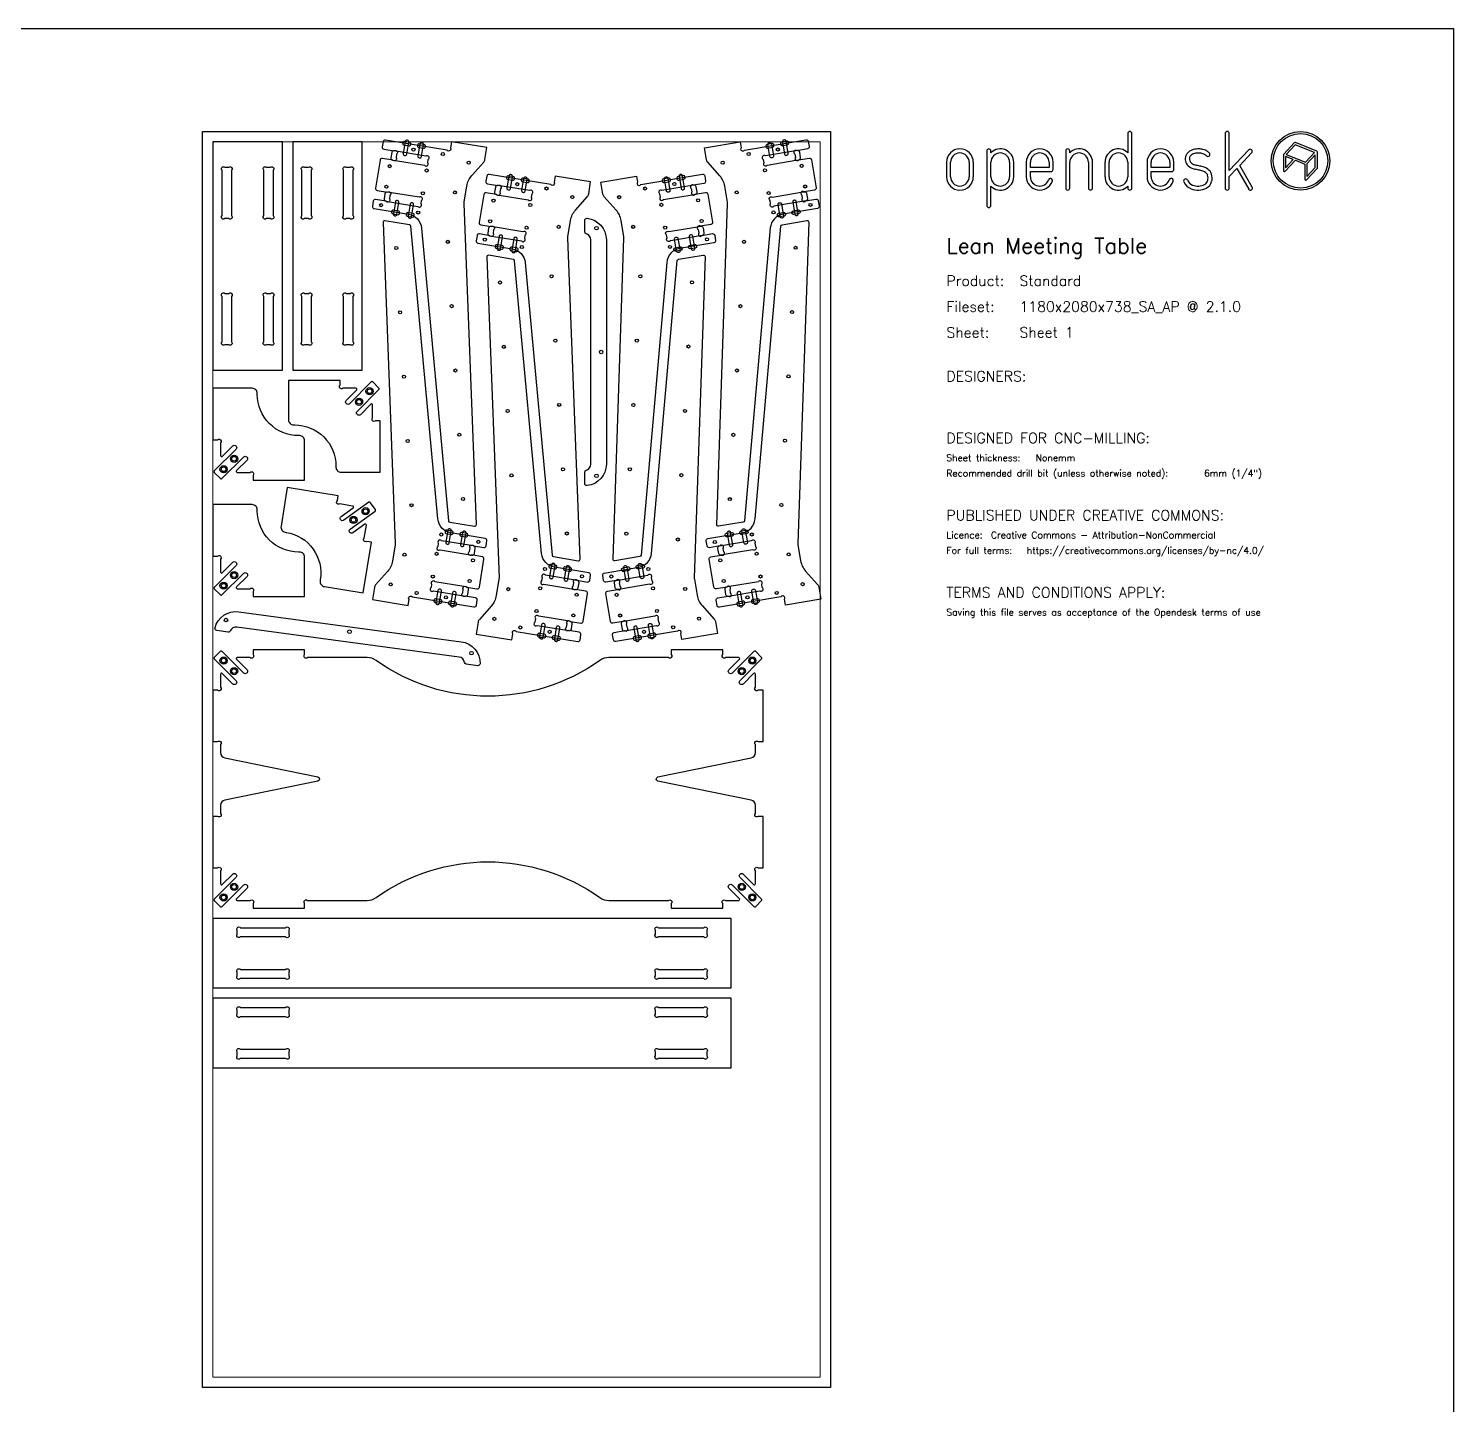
# Model space of a CAD drawing. Header units: millimetres. Extents: x -300 to 5880, y -300 to 4158.
# Drawn here: x 3112 to 5880, y 1485 to 4158 of the extents above; entities that cross this region are included whole.
import ezdxf

# ---------------------------------------------------------------- set-up
doc = ezdxf.new("R2010")
doc.units = ezdxf.units.MM
doc.layers.add('00-NOPRINT_TEXT', color=7, linetype='Continuous', lineweight=25)
doc.layers.add('00_NOPRINT_TOLERANCE', color=7, linetype='Continuous', lineweight=5)
for name, color, linetype, lineweight, true_color in [('BOARD_$TH-NOMINAL', 3, 'Continuous', 30, 0x00ff00), ('TOP-CUT-OUTSIDE_18.000MM', 220, 'Continuous', 25, 0xff00d1), ('TOP-HOLE-6.000MM-DIAM_15.000MM', 20, 'Continuous', 25, 0xff2400), ('TOP-HOLE-7.000MM-DIAM_18.000MM', 3, 'Continuous', 25, 0x00ff0c), ('TOP-HOLE-9.000MM-DIAM_15.000MM', 20, 'Continuous', 25, 0xff2400), ('TOP-POCKET-INSIDE_1.000MM', 3, 'Continuous', 25, 0x0eff00), ('TOP-POCKET-INSIDE_10.500MM', 3, 'Continuous', 25, 0x00ff09), ('TOP-POCKET-INSIDE_15.000MM', 220, 'Continuous', 25, 0xff00c9), ('TOP-POCKET-INSIDE_4.000MM', 160, 'Continuous', 25, 0x0026ff), ('TOP-POCKET-INSIDE_9.000MM', 60, 'Continuous', 25, 0xb0ff00)]:
    doc.layers.add(name, color=color, linetype=linetype, lineweight=lineweight, true_color=true_color)
doc.layers.add('TOP-CHAMFER-ONLINE_14MM', color=70, linetype='Continuous', true_color=0x8fff00)
doc.styles.add('OD-SIMPLEX-13_86', font='simplex.shx')
doc.styles.add('OD-SIMPLEX-20_82', font='simplex.shx')
doc.styles.add('OD-SIMPLEX-30_83', font='simplex.shx')

# ---------------------------------------------------------------- blocks, each defined once
blk = doc.blocks.new('Borders Opendesk_7')
at = {"layer": '00-NOPRINT_TEXT'}
for p, q in [((0, 4158), (5880, 4158)), ((5880, 4158), (5880, 0)), ((5247.4, 3954), (5247.4, 3916.7)), ((5255.3, 3848), (5255.3, 3954)), ((5436.4, 3954), (5436.4, 3848)), ((5444.4, 3881.9), (5444.4, 3954)), ((5570.5, 3935.8), (5550.1, 3914)), ((5572.6, 3931.9), (5555.2, 3913.4)), ((5610, 3916.9), (5572.6, 3931.9)), ((5614.4, 3919.6), (5572.8, 3936.3)), ((4973.4, 3920.1), (4973.4, 3814.1)), ((4981.3, 3916.7), (4981.3, 3920.1)), ((5126.6, 3920.1), (5126.6, 3848)), ((5134.5, 3916.7), (5134.5, 3920.1)), ((5482.1, 3922), (5444.4, 3881.9)), ((5464.8, 3892.1), (5487.9, 3916.6)), ((5549.5, 3912.6), (5549.5, 3882.2)), ((5553.7, 3909.6), (5553.7, 3887.4)), ((5568.8, 3903.5), (5553.7, 3909.6)), ((5553.7, 3887.4), (5568.8, 3903.5)), ((5555.2, 3913.4), (5592.6, 3898.3)), ((5592.6, 3898.3), (5610, 3916.9)), ((5611.5, 3912.4), (5595.2, 3895.1)), ((5611.5, 3888.1), (5611.5, 3912.4)), ((5615.7, 3887.3), (5615.7, 3917.6)), ((4895, 3898), (4895, 3870.1)), ((4902.9, 3870.1), (4902.9, 3898)), ((4939.3, 3898), (4939.3, 3870.1)), ((4947.3, 3870.1), (4947.3, 3898)), ((4981.3, 3870.1), (4981.3, 3898)), ((5017.7, 3898), (5017.7, 3870.1)), ((5025.6, 3870.1), (5025.6, 3898)), ((5050, 3898), (5050, 3870.1)), ((5058, 3888.1), (5058, 3898)), ((5094.4, 3888.1), (5058, 3888.1)), ((5058, 3870.1), (5058, 3880.1)), ((5058, 3880.1), (5098.3, 3880.1)), ((5094.4, 3898), (5094.4, 3888.1)), ((5102.3, 3884.1), (5102.3, 3898)), ((5134.5, 3848), (5134.5, 3898)), ((5170.9, 3898), (5170.9, 3848)), ((5178.9, 3848), (5178.9, 3898)), ((5203, 3898), (5203, 3870.1)), ((5211, 3870.1), (5211, 3898)), ((5247.4, 3898), (5247.4, 3870.1)), ((5284.6, 3898), (5284.6, 3870.1)), ((5292.6, 3888.1), (5292.6, 3898)), ((5329, 3888.1), (5292.6, 3888.1)), ((5292.6, 3870.1), (5292.6, 3880.1)), ((5292.6, 3880.1), (5332.9, 3880.1)), ((5329, 3898), (5329, 3888.1)), ((5336.9, 3884.1), (5336.9, 3898)), ((5444.4, 3870.4), (5459.1, 3886)), ((5459.1, 3886), (5482.1, 3846)), ((5489, 3850), (5464.8, 3892.1)), ((5553.1, 3880.8), (5572.9, 3901.9)), ((5572.9, 3901.9), (5591.1, 3894.5)), ((5591.1, 3894.5), (5591.1, 3865.5)), ((5594.7, 3864.1), (5615.1, 3885.8)), ((5595.2, 3895.1), (5595.2, 3870.7)), ((5595.2, 3870.7), (5611.5, 3888.1)), ((4981.3, 3814.1), (4981.3, 3851.4)), ((5247.4, 3851.4), (5247.4, 3848)), ((5444.4, 3848), (5444.4, 3870.4))]:
    blk.add_line(p, q, dxfattribs=at)
for radius in [57, 52.9]:
    blk.add_circle((5582.9, 3901), radius, dxfattribs=at)
for centre, radius, start, end in [((5251.3, 3954), 3.97, 0, 180), ((5440.4, 3954), 3.97, 0, 180), ((5572, 3934.4), 2.06, 68.0714, 136.7696), ((4921.1, 3898), 26.1, 0, 180), ((4921.1, 3898), 18.2, 0, 180), ((4977.3, 3920.1), 3.97, 0, 180), ((4999.5, 3898), 26.1, 0, 134.1316), ((4999.5, 3898), 18.2, 0, 180), ((5076.2, 3898), 26.1, 0, 180), ((5076.2, 3898), 18.2, 0, 180), ((5130.6, 3920.1), 3.97, 0, 180), ((5152.7, 3898), 26.1, 0, 134.1316), ((5152.7, 3898), 18.2, 0, 180), ((5229.2, 3898), 26.1, 45.8684, 180), ((5229.2, 3898), 18.2, 0, 180), ((5310.8, 3898), 26.1, 0, 180), ((5310.8, 3898), 18.2, 0, 180), ((5377.2, 3904.5), 18.3, 167.0964, 235.8453), ((5375.9, 3904.8), 16.9, 150.5139, 167.0489), ((5377.5, 3903.4), 19, 138.9882, 149.267), ((5377.5, 3903.4), 19, 127.9168, 138.9882), ((5380.5, 3899.5), 24, 111.7012, 127.9168), ((5377.2, 3904.5), 10.3, 167.9603, 235.8613), ((5375.9, 3904.8), 8.99, 151.0519, 168.0238), ((5377.5, 3903.4), 11.1, 138.9882, 148.8091), ((5377.5, 3903.4), 11.1, 127.9168, 138.9882), ((5380.5, 3899.5), 16, 111.7012, 127.9168), ((5383.5, 3891.9), 32.1, 90, 111.7012), ((5383.5, 3891.9), 24.2, 90, 111.7012), ((5383.5, 3878.8), 45.3, 80.7104, 90), ((5383.5, 3878.8), 37.3, 80.7104, 90), ((5385.9, 3893.2), 22.7, 71.5035, 80.7104), ((5385.9, 3893.2), 30.7, 71.5035, 80.7104), ((5387.1, 3896.7), 19, 61.0356, 71.5035), ((5387.1, 3896.7), 26.9, 61.0356, 71.5035), ((5387.1, 3896.7), 19, 46.7983, 61.0356), ((5387.1, 3896.7), 26.9, 46.7983, 61.0356), ((5402.8, 3913.5), 3.97, 226.7983, 46.7983), ((5485, 3919.3), 3.97, 316.7135, 136.7135), ((5551.6, 3912.6), 2.06, 136.7696, 180), ((5613.6, 3917.6), 2.06, 0, 68.0714), ((5098.3, 3884.1), 3.97, 270, 0), ((5332.9, 3884.1), 3.97, 270, 0), ((5382, 3911.6), 26.9, 235.8511, 248.0912), ((5382, 3911.6), 18.9, 235.8511, 248.0912), ((5388.7, 3928.4), 44.9, 248.0912, 257.5385), ((5388.7, 3928.4), 37, 248.0912, 257.5385), ((5300, 3526.6), 366.5, 76.1947, 77.5385), ((5300, 3526.6), 374.5, 76.1947, 77.5385), ((5372.7, 3822.5), 61.9, 69.1442, 76.1947), ((5372.7, 3822.5), 69.8, 69.1442, 76.1947), ((5389.5, 3866.6), 14.6, 38.9291, 69.1442), ((5389.5, 3866.6), 22.5, 38.9291, 69.1442), ((5393.9, 3870.2), 8.99, 17.5834, 38.9291), ((5393.9, 3870.2), 16.9, 17.5834, 38.9291), ((5551.6, 3882.2), 2.06, 180, 316.7696), ((5613.6, 3887.3), 2.06, 316.7696, 0), ((4921.1, 3870.1), 26.1, 180, 0), ((4921.1, 3870.1), 18.2, 180, 0), ((4999.5, 3870.1), 18.2, 180, 0), ((4999.5, 3870.1), 26.1, 225.8684, 0), ((5076.2, 3870.1), 26.1, 180, 340.0258), ((5076.2, 3870.1), 18.2, 180, 340.0258), ((5097, 3862.6), 3.97, 340.0258, 160.0258), ((5130.6, 3848), 3.97, 180, 0), ((5174.9, 3848), 3.97, 180, 0), ((5229.2, 3870.1), 26.1, 180, 314.1316), ((5229.2, 3870.1), 18.2, 180, 0), ((5251.3, 3848), 3.97, 180, 0), ((5310.8, 3870.1), 26.1, 180, 340.0258), ((5310.8, 3870.1), 18.2, 180, 340.0258), ((5331.6, 3862.6), 3.97, 340.0258, 160.0258), ((5359.7, 3861.7), 3.97, 24.786, 204.786), ((5380.2, 3871.2), 26.6, 204.786, 247.9544), ((5380.2, 3871.2), 18.7, 204.786, 247.9544), ((5383.5, 3879.3), 35.4, 247.9544, 298.2026), ((5383.5, 3879.3), 27.4, 247.9544, 298.2026), ((5390.6, 3866.1), 12.5, 298.2026, 343.8033), ((5390.6, 3866.1), 20.4, 298.2026, 343.8033), ((5385.6, 3867.6), 17.6, 343.8033, 17.5834), ((5385.6, 3867.6), 25.5, 343.8033, 17.5834), ((5440.4, 3848), 3.97, 180, 0), ((5485.5, 3848), 3.97, 209.8417, 29.8417), ((5593.2, 3865.5), 2.06, 180, 316.7696), ((4977.3, 3814.1), 3.97, 180, 0)]:
    blk.add_arc(centre, radius, start, end, dxfattribs=at)
at = {"layer": '00_NOPRINT_TOLERANCE', "ltscale": 0.379202}
for p, q in [((3450, 3958), (4670, 3958)), ((3450, 1518), (3450, 3958)), ((4670, 3958), (4670, 1518)), ((4670, 1518), (3450, 1518))]:
    blk.add_line(p, q, dxfattribs=at)
at = {"layer": '00_NOPRINT_TOLERANCE', "ltscale": 0.380876}
for p, q in [((3470, 3938), (4650, 3938)), ((4650, 1538), (3470, 1538))]:
    blk.add_line(p, q, dxfattribs=at)
at = {"layer": '00_NOPRINT_TOLERANCE', "ltscale": 0.380023}
for p, q in [((3470, 1538), (3470, 3938)), ((4650, 3938), (4650, 1538))]:
    blk.add_line(p, q, dxfattribs=at)
at = {"layer": 'BOARD_$TH-NOMINAL'}
for p, q in [((3450, 3958), (4670, 3958)), ((3450, 1518), (3450, 3958)), ((4670, 3958), (4670, 1518)), ((4670, 1518), (3450, 1518))]:
    blk.add_line(p, q, dxfattribs=at)
at = {"layer": '00-NOPRINT_TEXT'}
for s, height, style, p in [('Lean Meeting Table', 30, 'OD-SIMPLEX-30_83', (4895, 3720.9)), ('Product:', 20, 'OD-SIMPLEX-20_82', (4895, 3657.9)), ('Standard', 20, 'OD-SIMPLEX-20_82', (5036.9, 3657.9)), ('Fileset:', 20, 'OD-SIMPLEX-20_82', (4895, 3607.7)), ('1180x2080x738_SA_AP @ 2.1.0', 20, 'OD-SIMPLEX-20_82', (5036.9, 3607.6)), ('Sheet:', 20, 'OD-SIMPLEX-20_82', (4895, 3557.4)), ('Sheet 1', 20, 'OD-SIMPLEX-20_82', (5036.9, 3557.5)), ('DESIGNERS:', 20, 'OD-SIMPLEX-20_82', (4895, 3472.4)), ('DESIGNED FOR CNC-MILLING:', 20, 'OD-SIMPLEX-20_82', (4895, 3352.4)), ('Sheet thickness:', 13, 'OD-SIMPLEX-13_86', (4895, 3317.4)), ('Nonemm', 13, 'OD-SIMPLEX-13_86', (5068.3, 3317.4)), ('Recommended drill bit (unless otherwise noted):', 13, 'OD-SIMPLEX-13_86', (4895, 3287.4)), ('6mm (1/4")', 13, 'OD-SIMPLEX-13_86', (5395.5, 3287.4)), ('PUBLISHED UNDER CREATIVE COMMONS:', 20, 'OD-SIMPLEX-20_82', (4895, 3202.4)), ('Licence:', 13, 'OD-SIMPLEX-13_86', (4895, 3167.4)), ('Creative Commons - Attribution-NonCommercial', 13, 'OD-SIMPLEX-13_86', (4981.5, 3167.4)), ('For full terms:', 13, 'OD-SIMPLEX-13_86', (4895, 3137.4)), ('https://creativecommons.org/licenses/by-nc/4.0/', 13, 'OD-SIMPLEX-13_86', (5051.1, 3137.4)), ('TERMS AND CONDITIONS APPLY:', 20, 'OD-SIMPLEX-20_82', (4895, 3052.3)), ('Saving this file serves as acceptance of the Opendesk terms of use ', 13, 'OD-SIMPLEX-13_86', (4895, 3017.3))]:
    blk.add_text(s, height=height, dxfattribs=dict(at, style=style)).set_placement(p)

msp = doc.modelspace()

# ---------------------------------------------------------------- linework, layer by layer
at = {"layer": 'TOP-CHAMFER-ONLINE_14MM'}
for p, q in [((3605, 3938), (3470, 3938)), ((3760, 3938), (3625, 3938)), ((3470, 3494), (3605, 3494)), ((3625, 3494), (3760, 3494)), ((3470, 2429), (3470, 2294)), ((4477, 2294), (4477, 2429)), ((3470, 2274), (3470, 2139)), ((4477, 2139), (4477, 2274))]:
    msp.add_line(p, q, dxfattribs=at)
at = {"layer": 'TOP-CUT-OUTSIDE_18.000MM'}
for points in [[(3470, 3938), (3470, 3494), (3605, 3494), (3605, 3938)], [(3625, 3938), (3625, 3494), (3760, 3494), (3760, 3938)], [(3470, 2294), (4477, 2294), (4477, 2429), (3470, 2429)], [(3470, 2139), (4477, 2139), (4477, 2274), (3470, 2274)]]:
    msp.add_lwpolyline(points, close=True, dxfattribs=at)
for points in [[(3809.2, 3840.2, -1), (3813.9, 3833.7), (3812.8, 3827.1, -1), (3806.3, 3822.4), (3786.2, 3825.7, 0.414214), (3781.6, 3822.4), (3780, 3812.5, 0.414214), (3783.3, 3808), (3850.1, 3797, -0.341709), (3875.2, 3770.2), (3927.6, 3201.5, 0.341709), (3930.1, 3198.9), (3978.3, 3191, 0.474038), (3981.8, 3194.1), (3958, 3818.1, -0.050005), (3958.2, 3820.5), (3963.3, 3852.1, -0.141548), (3972.9, 3872.1), (3996.1, 3898.4, 0.141548), (3998.5, 3903.4), (4002.3, 3926.7), (3933.2, 3938), (3931.3, 3926.3, -1), (3924.8, 3921.6), (3805.1, 3941.2, 0.414214), (3800.5, 3937.9), (3798.9, 3928, 0.414214), (3802.2, 3923.4), (3822.2, 3920.1, -1), (3826.9, 3913.7), (3825.8, 3907.1, -1), (3819.3, 3902.4), (3799.3, 3905.7, 0.414214), (3794.7, 3902.4), (3785.8, 3848.1, 0.414214), (3789.1, 3843.5)], [(4600.4, 3914.1), (4601.5, 3907.5, 1), (4608, 3902.9), (4628.1, 3906.3, -0.414214), (4632.7, 3903), (4641.8, 3848.7, -0.414214), (4638.5, 3844.1), (4618.4, 3840.8, 1), (4613.8, 3834.2), (4614.9, 3827.6, 1), (4621.4, 3823), (4641.5, 3826.4, -0.414214), (4646.1, 3823.1), (4647.8, 3813.2, -0.414214), (4644.5, 3808.6), (4577.7, 3797.4, 0.341709), (4552.8, 3770.5), (4502.9, 3201.6, -0.341709), (4500.4, 3198.9), (4452.2, 3190.8, -0.474038), (4448.7, 3193.8), (4469.7, 3818, 0.050005), (4469.5, 3820.4), (4464.2, 3851.9, 0.141548), (4454.6, 3871.9), (4431.3, 3898.1, -0.141548), (4428.9, 3903.1), (4425, 3926.4), (4494, 3938), (4495.9, 3926.3, 1), (4502.5, 3921.7), (4622.1, 3941.8, -0.414214), (4626.7, 3938.5), (4628.4, 3928.6, -0.414214), (4625.1, 3924), (4605, 3920.6, 1)], [(4020.8, 3835.4), (4000.7, 3838.7, 0.414214), (3996.2, 3835.4), (3987.3, 3781.1, 0.414214), (3990.6, 3776.5), (4010.7, 3773.2, -1), (4015.3, 3766.7), (4014.3, 3760.1, -1), (4007.8, 3755.5), (3987.7, 3758.8, 0.414214), (3983.1, 3755.5), (3981.5, 3745.6, 0.414214), (3984.8, 3741), (4051.6, 3730.1, -0.341709), (4076.6, 3703.2), (4129, 3134.6, 0.341709), (4131.6, 3131.9), (4179.8, 3124, 0.474038), (4183.3, 3127.1), (4159.5, 3751.1, -0.050005), (4159.7, 3753.5), (4164.8, 3785.1, -0.141548), (4174.3, 3805.1), (4197.6, 3831.4, 0.141548), (4200, 3836.5), (4203.8, 3859.8), (4134.7, 3871), (4132.8, 3859.3, -1), (4126.3, 3854.7), (4006.5, 3874.2, 0.414214), (4002, 3870.9), (4000.3, 3861.1, 0.414214), (4003.6, 3856.5), (4023.7, 3853.2, -1), (4028.4, 3846.7), (4027.3, 3840.1, -1)], [(4268.4, 3753.4), (4263.1, 3785, 0.141548), (4253.5, 3805), (4230.1, 3831.2, -0.141548), (4227.7, 3836.2), (4223.8, 3859.5), (4292.8, 3871), (4294.8, 3859.4, 1), (4301.3, 3854.7), (4421, 3874.8, -0.414214), (4425.6, 3871.5), (4427.2, 3861.6, -0.414214), (4423.9, 3857), (4403.9, 3853.7, 1), (4399.2, 3847.2), (4400.3, 3840.6, 1), (4406.9, 3835.9), (4426.9, 3839.3, -0.414214), (4431.5, 3836), (4440.6, 3781.8, -0.414214), (4437.3, 3777.2), (4417.3, 3773.8, 1), (4412.6, 3767.3), (4413.8, 3760.7, 1), (4420.3, 3756), (4440.3, 3759.4, -0.414214), (4444.9, 3756.1), (4446.6, 3746.3, -0.414214), (4443.3, 3741.7), (4376.5, 3730.5, 0.341709), (4351.6, 3703.5), (4301.7, 3134.6, -0.341709), (4299.2, 3131.9), (4251, 3123.8, -0.474038), (4247.5, 3126.9), (4268.5, 3751, 0.050005)], [(3983, 3069.6, 0.414214), (3987.6, 3072.9), (3996.5, 3127.2, 0.414214), (3993.2, 3131.8), (3973.1, 3135.1, -1), (3968.4, 3141.6), (3969.5, 3148.2, -1), (3976, 3152.8), (3996.1, 3149.6, 0.414214), (4000.7, 3152.9), (4002.3, 3162.7, 0.414214), (3999, 3167.3), (3932.2, 3178.2, -0.341709), (3907.1, 3205.1), (3854.7, 3773.8, 0.341709), (3852.2, 3776.4), (3804, 3784.3, 0.474038), (3800.5, 3781.2), (3824.3, 3157.2, -0.050005), (3824.1, 3154.8), (3819, 3123.2, -0.141548), (3809.4, 3103.2), (3786.2, 3076.9, 0.141548), (3783.8, 3071.9), (3780, 3048.6), (3849.1, 3037.3), (3851, 3049, -1), (3857.5, 3053.6), (3977.2, 3034.1, 0.414214), (3981.8, 3037.4), (3983.4, 3047.3, 0.414214), (3980.1, 3051.9), (3960.1, 3055.1, -1), (3955.4, 3061.6), (3956.5, 3068.2, -1), (3963, 3072.9)], [(4451, 3051.7), (4471, 3055, 1), (4475.7, 3061.5), (4474.6, 3068.1, 1), (4468.1, 3072.8), (4448, 3069.4, -0.414214), (4443.4, 3072.7), (4434.3, 3126.9, -0.414214), (4437.6, 3131.5), (4457.6, 3134.9, 1), (4462.3, 3141.4), (4461.2, 3148, 1), (4454.6, 3152.7), (4434.6, 3149.3, -0.414214), (4430, 3152.6), (4428.3, 3162.4, -0.414214), (4431.6, 3167.1), (4498.4, 3178.3, 0.341709), (4523.3, 3205.2), (4573.2, 3774.1, -0.341709), (4575.7, 3776.8), (4623.9, 3784.9, -0.474038), (4627.4, 3781.8), (4606.4, 3157.7, 0.050005), (4606.5, 3155.3), (4611.8, 3123.7, 0.141548), (4621.4, 3103.7), (4644.8, 3077.5, -0.141548), (4647.2, 3072.5), (4651.1, 3049.3), (4582.1, 3037.7), (4580.1, 3049.3, 1), (4573.6, 3054), (4453.9, 3033.9, -0.414214), (4449.3, 3037.2), (4447.7, 3047.1, -0.414214)], [(4198, 3060.2, 0.414214), (4194.7, 3064.8), (4174.6, 3068.1, -1), (4169.9, 3074.6), (4171, 3081.2, -1), (4177.5, 3085.9), (4197.6, 3082.6, 0.414214), (4202.2, 3085.9), (4203.8, 3095.8, 0.414214), (4200.5, 3100.4), (4133.7, 3111.3, -0.341709), (4108.6, 3138.1), (4056.2, 3706.8, 0.341709), (4053.7, 3709.5), (4005.5, 3717.3, 0.474038), (4002, 3714.3), (4025.8, 3090.2, -0.050005), (4025.6, 3087.9), (4020.5, 3056.3, -0.141548), (4010.9, 3036.2), (3987.7, 3009.9, 0.141548), (3985.3, 3004.9), (3981.5, 2981.6), (4050.6, 2970.3), (4052.5, 2982, -1), (4059, 2986.7), (4178.7, 2967.1, 0.414214), (4183.3, 2970.4), (4184.9, 2980.3, 0.414214), (4181.6, 2984.9), (4161.6, 2988.2, -1), (4156.9, 2994.7), (4158, 3001.3, -1), (4164.5, 3005.9), (4184.5, 3002.7, 0.414214), (4189.1, 3006)], [(4248.2, 2970.2), (4246.5, 2980.1, -0.414214), (4249.8, 2984.7), (4269.9, 2988.1, 1), (4274.5, 2994.6), (4273.4, 3001.2, 1), (4266.9, 3005.8), (4246.8, 3002.5, -0.414214), (4242.2, 3005.7), (4233.1, 3060, -0.414214), (4236.4, 3064.6), (4256.5, 3067.9, 1), (4261.1, 3074.5), (4260, 3081.1, 1), (4253.5, 3085.7), (4233.4, 3082.3, -0.414214), (4228.8, 3085.6), (4227.2, 3095.5, -0.414214), (4230.4, 3100.1), (4297.2, 3111.3, 0.341709), (4322.1, 3138.3), (4372, 3707.1, -0.341709), (4374.5, 3709.8), (4422.7, 3717.9, -0.474038), (4426.2, 3714.9), (4405.2, 3090.7, 0.050005), (4405.4, 3088.3), (4410.7, 3056.8, 0.141548), (4420.3, 3036.8), (4443.7, 3010.6, -0.141548), (4446.1, 3005.6), (4450, 2982.3), (4380.9, 2970.7), (4379, 2982.4, 1), (4372.5, 2987), (4252.8, 2966.9, -0.414214)], [(3792.5, 3459.3), (3780.5, 3471.4, 0.414214), (3777.7, 3471.4), (3735.3, 3428.9, -0.414214), (3729.6, 3428.9), (3728.9, 3429.6, -0.414214), (3728.9, 3435.3), (3749.3, 3455.7, 0.668179), (3747.9, 3459.1), (3722.6, 3459.1, -1), (3717, 3464.8), (3717, 3474), (3617, 3474), (3617, 3397.8, 0.414214), (3627, 3387.8), (3629, 3387.8, -0.414214), (3709, 3307.8), (3709, 3305.8, 0.414214), (3719, 3295.8), (3795.2, 3295.8), (3795.2, 3395.8), (3785.9, 3395.8, -1), (3780.3, 3401.4), (3780.3, 3426.7, 0.668179), (3776.9, 3428.1), (3756.5, 3407.7, -0.414214), (3750.8, 3407.7), (3750.1, 3408.4, -0.414214), (3750.1, 3414.1), (3792.5, 3456.5, 0.414214)], [(3488.3, 3326.7), (3508.7, 3347.1, -0.414214), (3514.4, 3347.1), (3515.1, 3346.3, -0.414214), (3515.1, 3340.7), (3472.6, 3298.3, 0.414214), (3472.6, 3295.4), (3484.7, 3283.4, 0.414214), (3487.5, 3283.4), (3529.9, 3325.8, -0.414214), (3535.6, 3325.8), (3536.3, 3325.1, -0.414214), (3536.3, 3319.5), (3515.9, 3299.1, 0.668179), (3517.3, 3295.7), (3542.6, 3295.7, -1), (3548.2, 3290), (3548.2, 3280.8), (3648.2, 3280.8), (3648.2, 3357, 0.414214), (3638.2, 3367), (3636.2, 3367, -0.414214), (3556.2, 3447), (3556.2, 3449, 0.414214), (3546.2, 3459), (3470, 3459), (3470, 3359), (3479.2, 3359, -1), (3484.9, 3353.3), (3484.9, 3328.1, 0.668179)], [(3716.5, 3234.3, -1), (3711.9, 3240.8), (3713.3, 3249.9), (3614.6, 3266), (3602.4, 3190.8, 0.414214), (3610.6, 3179.3), (3612.6, 3179, -0.414214), (3678.7, 3087.1), (3678.3, 3085.1, 0.414214), (3686.6, 3073.7), (3761.8, 3061.4), (3777.9, 3160.1), (3768.8, 3161.6, -1), (3764.1, 3168.1), (3768.2, 3193, 0.668179), (3765.1, 3194.9), (3741.7, 3178.1, -0.414214), (3736.1, 3179), (3735.5, 3179.8, -0.414214), (3736.4, 3185.4), (3785.1, 3220.4, 0.414214), (3785.6, 3223.2), (3775.6, 3237, 0.414214), (3772.9, 3237.5), (3724.2, 3202.5, -0.414214), (3718.6, 3203.4), (3718, 3204.2, -0.414214), (3718.9, 3209.8), (3742.3, 3226.6, 0.668179), (3741.5, 3230.2)], [(3515.9, 3073, 0.668179), (3517.3, 3069.6), (3542.6, 3069.6, -1), (3548.2, 3064), (3548.2, 3054.7), (3648.2, 3054.7), (3648.2, 3130.9, 0.414214), (3638.2, 3140.9), (3636.2, 3140.9, -0.414214), (3556.2, 3220.9), (3556.2, 3222.9, 0.414214), (3546.2, 3232.9), (3470, 3232.9), (3470, 3132.9), (3479.2, 3132.9, -1), (3484.9, 3127.3), (3484.9, 3102, 0.668179), (3488.3, 3100.6), (3508.7, 3121, -0.414214), (3514.4, 3121), (3515.1, 3120.3, -0.414214), (3515.1, 3114.6), (3472.6, 3072.2, 0.414214), (3472.6, 3069.4), (3484.7, 3057.4, 0.414214), (3487.5, 3057.4), (3529.9, 3099.8, -0.414214), (3535.6, 3099.8), (3536.3, 3099.1, -0.414214), (3536.3, 3093.4)], [(3962.3, 2923, -0.341999), (3958.9, 2926.5, 0.341999), (3948.6, 2936.9), (3516.5, 2995.2, 0.341999), (3503.8, 2987.9, -0.341999), (3499.5, 2985.4), (3477.4, 2988.4, -0.44545), (3474.1, 2993.3, -0.383652), (3520.5, 3025), (3952.6, 2966.7, -0.383652), (3988.9, 2923.8, -0.44545), (3984.4, 2920)], [(4221.7, 2930.2, -0.319438), (3786.9, 2930.2, 0.15584), (3769.5, 2935.8), (3653.9, 2935.8, -1), (3648.2, 2941.5), (3648.2, 2950.7), (3548.2, 2950.7), (3548.2, 2941.5, -1), (3542.6, 2935.8), (3517.3, 2935.8, 0.668179), (3515.9, 2932.4), (3536.3, 2912, -0.414214), (3536.3, 2906.3), (3535.6, 2905.6, -0.414214), (3529.9, 2905.6), (3487.5, 2948.1, 0.414214), (3484.7, 2948.1), (3472.6, 2936, 0.414214), (3472.6, 2933.2), (3515.1, 2890.8, -0.414214), (3515.1, 2885.1), (3514.4, 2884.4, -0.414214), (3508.7, 2884.4), (3488.3, 2904.8, 0.668179), (3484.9, 2903.4), (3484.9, 2878.1, -1), (3479.2, 2872.5), (3470, 2872.5), (3470, 2772.5), (3479.2, 2772.5, -1), (3484.9, 2766.8), (3484.9, 2750.6, 0.356296), (3492.9, 2740.8), (3674.1, 2703.8, -0.816208), (3674.1, 2696), (3492.9, 2658.9, 0.356296), (3484.9, 2649.1), (3484.9, 2632.9, -1), (3479.2, 2627.3), (3470, 2627.3), (3470, 2527.3), (3479.2, 2527.3, -1), (3484.9, 2521.6), (3484.9, 2496.4, 0.668179), (3488.3, 2494.9), (3508.7, 2515.3, -0.414214), (3514.4, 2515.3), (3515.1, 2514.6, -0.414214), (3515.1, 2509), (3472.6, 2466.5, 0.414214), (3472.6, 2463.7), (3484.7, 2451.7, 0.414214), (3487.5, 2451.7), (3529.9, 2494.1, -0.414214), (3535.6, 2494.1), (3536.3, 2493.4, -0.414214), (3536.3, 2487.7), (3515.9, 2467.4, 0.668179), (3517.3, 2463.9), (3542.6, 2463.9, -1), (3548.2, 2458.3), (3548.2, 2449), (3648.2, 2449), (3648.2, 2458.3, -1), (3653.9, 2463.9), (3769.5, 2463.9, 0.15584), (3786.9, 2469.5, -0.319438), (4221.7, 2469.5, 0.15584), (4239.1, 2463.9), (4354.8, 2463.9, -1), (4360.4, 2458.3), (4360.4, 2449), (4460.4, 2449), (4460.4, 2458.3, -1), (4466.1, 2463.9), (4491.4, 2463.9, 0.668179), (4492.8, 2467.4), (4472.4, 2487.7, -0.414214), (4472.4, 2493.4), (4473.1, 2494.1, -0.414214), (4478.8, 2494.1), (4521.2, 2451.7, 0.414214), (4524, 2451.7), (4536, 2463.7, 0.414214), (4536, 2466.5), (4493.6, 2509, -0.414214), (4493.6, 2514.6), (4494.3, 2515.3, -0.414214), (4500, 2515.3), (4520.4, 2494.9, 0.668179), (4523.8, 2496.4), (4523.8, 2521.6, -1), (4529.4, 2527.3), (4538.7, 2527.3), (4538.7, 2627.3), (4529.4, 2627.3, -1), (4523.8, 2632.9), (4523.8, 2649.1, 0.356296), (4515.8, 2658.9), (4334.6, 2696, -0.816208), (4334.6, 2703.8), (4515.8, 2740.8, 0.356296), (4523.8, 2750.6), (4523.8, 2766.8, -1), (4529.4, 2772.5), (4538.7, 2772.5), (4538.7, 2872.5), (4529.4, 2872.5, -1), (4523.8, 2878.1), (4523.8, 2903.4, 0.668179), (4520.4, 2904.8), (4500, 2884.4, -0.414214), (4494.3, 2884.4), (4493.6, 2885.1, -0.414214), (4493.6, 2890.8), (4536, 2933.2, 0.414214), (4536, 2936), (4524, 2948.1, 0.414214), (4521.2, 2948.1), (4478.8, 2905.6, -0.414214), (4473.1, 2905.6), (4472.4, 2906.3, -0.414214), (4472.4, 2912), (4492.8, 2932.4, 0.668179), (4491.4, 2935.8), (4466.1, 2935.8, -1), (4460.4, 2941.5), (4460.4, 2950.7), (4360.4, 2950.7), (4360.4, 2941.5, -1), (4354.8, 2935.8), (4239.1, 2935.8, 0.15584)]]:
    msp.add_lwpolyline(points, format="xyb", close=True, dxfattribs=at)
msp.add_lwpolyline([(4234.3, 3311.5, -0.383652), (4196.8, 3269.8, -0.44545), (4192.3, 3273.7), (4192.3, 3296, -0.341999), (4195.3, 3299.9, 0.341999), (4204.3, 3311.5), (4204.3, 3747.5, 0.341999), (4195.3, 3759.1, -0.341999), (4192.3, 3763), (4192.3, 3785.3, -0.44545), (4196.8, 3789.3, -0.383652), (4234.3, 3747.5), (4234.3, 3311.5)], format="xyb", dxfattribs=at)
at = {"layer": 'TOP-HOLE-6.000MM-DIAM_15.000MM'}
for centre in [(3859.7, 3922.6), (3916.6, 3914.1), (4510.8, 3914.2), (4567.5, 3922.9), (3813.6, 3890.6), (3885.1, 3882.1), (3966.9, 3897.4), (4460.4, 3897.2), (4542.4, 3882.3), (4613.8, 3891.1), (3807.1, 3850.5), (4061.2, 3855.6), (4118, 3847.1), (4309.6, 3847.2), (4366.4, 3855.9), (4620.5, 3851), (3877.8, 3837.9), (3940.1, 3839.5), (4015.1, 3823.6), (4168.4, 3830.4), (4259.3, 3830.3), (4412.6, 3824.2), (4487.5, 3839.5), (4549.8, 3838.2), (3796.8, 3814.7), (3868.7, 3800.4), (4086.5, 3815.2), (4341.2, 3815.4), (4559.1, 3800.7), (4630.9, 3815.3), (4008.6, 3783.5), (4079.3, 3771), (4141.6, 3772.6), (4286.4, 3772.6), (4348.6, 3771.2), (4419.4, 3784.1), (3926.4, 3743.5), (3998.3, 3747.8), (4429.8, 3748.4), (4501.7, 3743.5), (3826.3, 3731.5), (4070.2, 3733.4), (4357.9, 3733.7), (4601.9, 3732), (4027.7, 3664.6), (4127.9, 3676.5), (4300.5, 3676.5), (4400.7, 3665), (3833.7, 3606.6), (3933.8, 3618.5), (4494.8, 3618.5), (4595, 3607), (4135.3, 3551.6), (4293.6, 3551.6), (4035.2, 3539.6), (4393.8, 3540.1), (3941.2, 3493.6), (4487.9, 3493.6), (3841.1, 3481.7), (4588.1, 3482.1), (4042.6, 3414.7), (4142.7, 3426.7), (4286.8, 3426.6), (4387, 3415.1), (3848.5, 3356.7), (3948.6, 3368.7), (4481.1, 3368.6), (4581.3, 3357.1), (4150.1, 3301.7), (4279.9, 3301.7), (4050, 3289.8), (4380.1, 3290.2), (3956, 3243.8), (4474.2, 3243.7), (3855.9, 3231.8), (4574.4, 3232.2), (3913.6, 3174.9), (3985.5, 3160.6), (4057.4, 3164.8), (4157.5, 3176.8), (4273.1, 3176.7), (4373.2, 3165.2), (4445.1, 3160.3), (4517, 3175), (3842.2, 3135.7), (3904.5, 3137.4), (4526.3, 3137.5), (4588.6, 3136.2), (3975.2, 3124.8), (4115.1, 3107.9), (4315.8, 3108), (4455.6, 3124.6), (3815.4, 3077.9), (3897.2, 3093.2), (3968.7, 3084.7), (4105.9, 3070.4), (4187, 3093.6), (4244, 3093.4), (4325.1, 3070.5), (4462.3, 3084.5), (4533.7, 3093.3), (4615.6, 3078.4), (3865.7, 3061.2), (3922.6, 3052.7), (4043.7, 3068.8), (4176.7, 3057.8), (4254.4, 3057.7), (4387.4, 3069.2), (4508.5, 3052.8), (4565.3, 3061.5), (4098.7, 3026.2), (4170.2, 3017.7), (4261.1, 3017.6), (4332.5, 3026.4), (4016.8, 3011), (4067.2, 2994.2), (4364.2, 2994.6), (4414.5, 3011.5), (4124.1, 2985.8), (4307.4, 2985.8)]:
    msp.add_circle(centre, 3, dxfattribs=at)
at = {"layer": 'TOP-HOLE-7.000MM-DIAM_18.000MM'}
for centre in [(4215, 3770.1), (4224.3, 3529.5), (4215, 3288.9), (3495.5, 3008.8), (3735.2, 2985.9), (3972.4, 2944.4)]:
    msp.add_circle(centre, 3.5, dxfattribs=at)
at = {"layer": 'TOP-HOLE-9.000MM-DIAM_15.000MM'}
for centre in [(3753.9, 3432.8), (3774.4, 3453.2), (3511.2, 3322), (3490.8, 3301.6), (3766.7, 3220.1), (3743.2, 3203.2), (3511.2, 3096), (3490.8, 3075.5), (3490.8, 2929.9), (4517.9, 2929.9), (3511.2, 2909.5), (4497.4, 2909.5), (3511.2, 2490.3), (4497.4, 2490.3), (3490.8, 2469.9), (4517.9, 2469.9)]:
    msp.add_circle(centre, 4.5, dxfattribs=at)
at = {"layer": 'TOP-POCKET-INSIDE_1.000MM'}
for centre in [(3753.9, 3432.8), (3774.4, 3453.2), (3511.2, 3322), (3490.8, 3301.6), (3766.7, 3220.1), (3743.2, 3203.2), (3511.2, 3096), (3490.8, 3075.5), (3490.8, 2929.9), (4517.9, 2929.9), (3511.2, 2909.5), (4497.4, 2909.5), (3511.2, 2490.3), (4497.4, 2490.3), (3490.8, 2469.9), (4517.9, 2469.9)]:
    msp.add_circle(centre, 7, dxfattribs=at)
at = {"layer": 'TOP-POCKET-INSIDE_10.500MM'}
for points in [[(3883.8, 3910.1), (3821.9, 3920.2, 0.414214), (3817.3, 3916.9), (3815.7, 3907, 0.414214), (3819, 3902.4), (3824.9, 3901.5), (3880.9, 3892.3, 1), (3887.4, 3897), (3888.5, 3903.6, 1)], [(4543.5, 3910.3, 1), (4538.9, 3903.8), (4540, 3897.2, 1), (4546.5, 3892.6), (4602.4, 3902), (4608.4, 3902.9, 0.414214), (4611.6, 3907.5), (4610, 3917.4, 0.414214), (4605.4, 3920.7)], [(4085.3, 3843.1), (4023.4, 3853.2, 0.414214), (4018.8, 3849.9), (4017.2, 3840.1, 0.414214), (4020.5, 3835.5), (4026.4, 3834.5), (4082.4, 3825.4, 1), (4088.9, 3830), (4090, 3836.6, 1)], [(4342.3, 3843.3, 1), (4337.7, 3836.8), (4338.8, 3830.2, 1), (4345.3, 3825.6), (4401.3, 3835), (4407.2, 3836, 0.414214), (4410.5, 3840.6), (4408.8, 3850.4, 0.414214), (4404.2, 3853.7)], [(3874.4, 3817.1), (3875.4, 3823.7, 1), (3870.8, 3830.2), (3808.8, 3840.3, 0.414214), (3804.2, 3837), (3802.6, 3827.1, 0.414214), (3805.9, 3822.5), (3867.9, 3812.4, 1)], [(4553.4, 3817.3), (4552.3, 3823.9, -1), (4556.9, 3830.4), (4612.9, 3839.8), (4618.8, 3840.8, -0.414214), (4623.4, 3837.5), (4625, 3827.7, -0.414214), (4621.8, 3823.1), (4559.9, 3812.7, -1)], [(4075.9, 3750.1), (4076.9, 3756.7, 1), (4072.3, 3763.2), (4010.3, 3773.3, 0.414214), (4005.7, 3770), (4004.1, 3760.1, 0.414214), (4007.4, 3755.5), (4069.4, 3745.4, 1)], [(4352.2, 3750.4), (4351.1, 3757, -1), (4355.7, 3763.5), (4411.7, 3772.9), (4417.6, 3773.8, -0.414214), (4422.2, 3770.6), (4423.9, 3760.7, -0.414214), (4420.6, 3756.1), (4358.7, 3745.7, -1)], [(3907.9, 3158.2), (3906.9, 3151.6, 1), (3911.5, 3145.1), (3973.5, 3135, 0.414214), (3978, 3138.3), (3979.7, 3148.2, 0.414214), (3976.4, 3152.8), (3914.4, 3162.9, 1)], [(4522.7, 3158.3), (4523.8, 3151.8, -1), (4519.2, 3145.2), (4463.2, 3135.8), (4457.3, 3134.9, -0.414214), (4452.7, 3138.1), (4451, 3148, -0.414214), (4454.3, 3152.6), (4516.2, 3163, -1)], [(3898.5, 3065.2), (3960.4, 3055.1, 0.414214), (3965, 3058.4), (3966.6, 3068.3, 0.414214), (3963.3, 3072.8), (3957.4, 3073.8), (3901.4, 3083, 1), (3894.9, 3078.3), (3893.8, 3071.7, 1)], [(4109.4, 3091.3), (4108.4, 3084.7, 1), (4113, 3078.2), (4174.9, 3068.1, 0.414214), (4179.5, 3071.4), (4181.2, 3081.2, 0.414214), (4177.8, 3085.8), (4115.9, 3095.9, 1)], [(4321.5, 3091.4), (4322.6, 3084.8, -1), (4318, 3078.3), (4262, 3068.9), (4256.1, 3067.9, -0.414214), (4251.5, 3071.2), (4249.9, 3081, -0.414214), (4253.1, 3085.6), (4315, 3096, -1)], [(4532.6, 3065.4, 1), (4537.2, 3071.9), (4536.1, 3078.5, 1), (4529.6, 3083.1), (4473.6, 3073.7), (4467.7, 3072.7, 0.414214), (4464.4, 3068.1), (4466.1, 3058.3, 0.414214), (4470.7, 3055)], [(4100, 2998.2), (4161.9, 2988.1, 0.414214), (4166.5, 2991.4), (4168.1, 3001.3, 0.414214), (4164.8, 3005.9), (4158.9, 3006.9), (4102.9, 3016, 1), (4096.4, 3011.3), (4095.3, 3004.7, 1)], [(4331.4, 2998.4, 1), (4336, 3004.9), (4334.9, 3011.5, 1), (4328.4, 3016.1), (4272.5, 3006.8), (4266.6, 3005.8, 0.414214), (4263.3, 3001.2), (4264.9, 2991.3, 0.414214), (4269.5, 2988)]]:
    msp.add_lwpolyline(points, format="xyb", close=True, dxfattribs=at)
at = {"layer": 'TOP-POCKET-INSIDE_15.000MM'}
for points in [[(3506, 3882.5), (3506, 3794.7, -1), (3500.8, 3788.6), (3493.2, 3788.6, -1), (3488, 3794.7), (3488, 3882.5, -1), (3493.2, 3888.6), (3500.8, 3888.6, -1)], [(3574.2, 3888.6), (3581.8, 3888.6, -1), (3587, 3882.5), (3587, 3794.7, -1), (3581.8, 3788.6), (3574.2, 3788.6, -1), (3569, 3794.7), (3569, 3882.5, -1)], [(3661, 3882.5), (3661, 3794.7, -1), (3655.8, 3788.6), (3648.2, 3788.6, -1), (3643, 3794.7), (3643, 3882.5, -1), (3648.2, 3888.6), (3655.8, 3888.6, -1)], [(3729.2, 3888.6), (3736.8, 3888.6, -1), (3742, 3882.5), (3742, 3794.7, -1), (3736.8, 3788.6), (3729.2, 3788.6, -1), (3724, 3794.7), (3724, 3882.5, -1)], [(3506, 3637.3), (3506, 3549.5, -1), (3500.8, 3543.4), (3493.2, 3543.4, -1), (3488, 3549.5), (3488, 3637.3, -1), (3493.2, 3643.4), (3500.8, 3643.4, -1)], [(3655.8, 3643.4, -1), (3661, 3637.3), (3661, 3549.5, -1), (3655.8, 3543.4), (3648.2, 3543.4, -1), (3643, 3549.5), (3643, 3637.3, -1), (3648.2, 3643.4)], [(3523.5, 2411), (3611.3, 2411, -1), (3617.4, 2405.9), (3617.4, 2398.2, -1), (3611.3, 2393), (3523.5, 2393, -1), (3517.4, 2398.2), (3517.4, 2405.9, -1)], [(3517.4, 2317.2), (3517.4, 2324.9, -1), (3523.5, 2330), (3611.3, 2330, -1), (3617.4, 2324.9), (3617.4, 2317.2, -1), (3611.3, 2312), (3523.5, 2312, -1)], [(4423.5, 2312), (4335.7, 2312, -1), (4329.6, 2317.2), (4329.6, 2324.9, -1), (4335.7, 2330), (4423.5, 2330, -1), (4429.6, 2324.9), (4429.6, 2317.2, -1)], [(3523.5, 2256), (3611.3, 2256, -1), (3617.4, 2250.9), (3617.4, 2243.2, -1), (3611.3, 2238), (3523.5, 2238, -1), (3517.4, 2243.2), (3517.4, 2250.9, -1)], [(3517.4, 2162.2), (3517.4, 2169.9, -1), (3523.5, 2175), (3611.3, 2175, -1), (3617.4, 2169.9), (3617.4, 2162.2, -1), (3611.3, 2157), (3523.5, 2157, -1)], [(4423.5, 2157), (4335.7, 2157, -1), (4329.6, 2162.2), (4329.6, 2169.9, -1), (4335.7, 2175), (4423.5, 2175, -1), (4429.6, 2169.9), (4429.6, 2162.2, -1)]]:
    msp.add_lwpolyline(points, format="xyb", close=True, dxfattribs=at)
for points in [[(3581.8, 3543.4), (3574.2, 3543.4, -1), (3569, 3549.5), (3569, 3637.3, -1), (3574.2, 3643.4), (3581.8, 3643.4, -1), (3587, 3637.3), (3587, 3549.5, -1), (3581.8, 3543.4)], [(3736.8, 3543.4), (3729.2, 3543.4, -1), (3724, 3549.5), (3724, 3637.3, -1), (3729.2, 3643.4), (3736.8, 3643.4, -1), (3742, 3637.3), (3742, 3549.5, -1), (3736.8, 3543.4)], [(4329.6, 2398.2), (4329.6, 2405.9, -1), (4335.7, 2411), (4423.5, 2411, -1), (4429.6, 2405.9), (4429.6, 2398.2, -1), (4423.5, 2393), (4335.7, 2393, -1), (4329.6, 2398.2)], [(4329.6, 2243.2), (4329.6, 2250.9, -1), (4335.7, 2256), (4423.5, 2256, -1), (4429.6, 2250.9), (4429.6, 2243.2, -1), (4423.5, 2238), (4335.7, 2238, -1), (4329.6, 2243.2)]]:
    msp.add_lwpolyline(points, format="xyb", dxfattribs=at)
at = {"layer": 'TOP-POCKET-INSIDE_4.000MM'}
for points in [[(3843.6, 3938.6), (3839.8, 3914.9, 0.414214), (3842.2, 3911.4), (3843.2, 3911.3, 0.414214), (3846.7, 3913.7), (3850.5, 3937.4, 0.414214), (3848.1, 3940.9), (3847.1, 3941, 0.414214)], [(3868.3, 3910.1, 0.414214), (3870.8, 3906.7), (3871.7, 3906.5, 0.414214), (3875.2, 3909), (3879.1, 3932.7, 0.414214), (3876.6, 3936.1), (3875.6, 3936.3, 0.414214), (3872.1, 3933.8)], [(4556.6, 3906.9), (4555.6, 3906.8, -0.414214), (4552.1, 3909.2), (4548.2, 3932.9, -0.414214), (4550.6, 3936.4), (4551.6, 3936.5, -0.414214), (4555.1, 3934.1), (4559, 3910.4, -0.414214)], [(4584.1, 3911.7), (4585.1, 3911.8, 0.414214), (4587.5, 3915.3), (4583.6, 3939, 0.414214), (4580.1, 3941.4), (4579.1, 3941.2, 0.414214), (4576.7, 3937.8), (4580.6, 3914.1, 0.414214)], [(4048.2, 3846.8), (4052, 3870.5, 0.414214), (4049.5, 3873.9), (4048.6, 3874.1, 0.414214), (4045.1, 3871.6), (4041.2, 3847.9, 0.414214), (4043.7, 3844.5), (4044.7, 3844.3, 0.414214)], [(4072.3, 3839.7), (4073.2, 3839.5, 0.414214), (4076.7, 3842), (4080.5, 3865.7, 0.414214), (4078.1, 3869.2), (4077.1, 3869.3, 0.414214), (4073.6, 3866.8), (4069.8, 3843.2, 0.414214)], [(4353.9, 3867.1), (4357.9, 3843.4, -0.414214), (4355.4, 3840), (4354.4, 3839.8, -0.414214), (4351, 3842.3), (4347, 3865.9, -0.414214), (4349.5, 3869.4), (4350.5, 3869.6, -0.414214)], [(4383.9, 3844.9, 0.414214), (4386.4, 3848.3), (4382.4, 3872, 0.414214), (4379, 3874.4), (4378, 3874.3, 0.414214), (4375.5, 3870.8), (4379.5, 3847.2, 0.414214), (4382.9, 3844.7)], [(3824.5, 3821.3), (3820.6, 3797.6, 0.414214), (3823.1, 3794.2), (3824.1, 3794, 0.414214), (3827.5, 3796.5), (3831.4, 3820.2, 0.414214), (3828.9, 3823.6), (3827.9, 3823.8, 0.414214)], [(4598.8, 3824.1, 0.414214), (4596.3, 3820.6), (4600.3, 3797, 0.414214), (4603.7, 3794.5), (4604.7, 3794.7, 0.414214), (4607.2, 3798.1), (4603.2, 3821.8, 0.414214), (4599.8, 3824.3)], [(3860, 3815.6, 0.414214), (3857.5, 3819.1), (3856.5, 3819.2, 0.414214), (3853, 3816.8), (3849.2, 3793.1, 0.414214), (3851.7, 3789.6), (3852.6, 3789.5, 0.414214), (3856.1, 3791.9)], [(4574.7, 3817.1), (4578.7, 3793.4, -0.414214), (4576.2, 3790), (4575.2, 3789.8, -0.414214), (4571.8, 3792.3), (4567.8, 3816, -0.414214), (4570.3, 3819.4), (4571.2, 3819.6, -0.414214)], [(4029.4, 3756.8, 0.414214), (4026, 3754.4), (4022.1, 3730.7, 0.414214), (4024.6, 3727.2), (4025.6, 3727.1, 0.414214), (4029, 3729.5), (4032.9, 3753.2, 0.414214), (4030.4, 3756.7)], [(4054.1, 3722.5, 0.414214), (4057.6, 3725), (4061.4, 3748.7, 0.414214), (4059, 3752.1), (4058, 3752.3, 0.414214), (4054.5, 3749.8), (4050.7, 3726.1, 0.414214), (4053.1, 3722.7)], [(4370.6, 3725.3), (4366.6, 3749, -0.414214), (4369.1, 3752.4), (4370.1, 3752.6, -0.414214), (4373.5, 3750.1), (4377.5, 3726.5, -0.414214), (4375, 3723), (4374.1, 3722.9, -0.414214)], [(4399.1, 3730, 0.414214), (4402.6, 3727.5), (4403.6, 3727.7, 0.414214), (4406, 3731.2), (4402.1, 3754.8, 0.414214), (4398.6, 3757.3), (4397.6, 3757.1, 0.414214), (4395.2, 3753.7)], [(3929.7, 3185.8, 0.414214), (3926.2, 3183.3), (3922.3, 3159.7, 0.414214), (3924.8, 3156.2), (3925.8, 3156.1, 0.414214), (3929.3, 3158.5), (3933.1, 3182.2, 0.414214), (3930.6, 3185.7)], [(4497.4, 3182.2, -0.414214), (4499.9, 3185.7), (4500.9, 3185.8, -0.414214), (4504.3, 3183.4), (4508.3, 3159.7, -0.414214), (4505.8, 3156.3), (4504.8, 3156.1, -0.414214), (4501.4, 3158.6)], [(3950.9, 3155.1, 0.414214), (3953.4, 3151.7), (3954.4, 3151.5, 0.414214), (3957.8, 3154), (3961.7, 3177.7, 0.414214), (3959.2, 3181.1), (3958.2, 3181.3, 0.414214), (3954.8, 3178.8)], [(4477.3, 3151.6, 0.414214), (4479.8, 3155), (4475.8, 3178.7, 0.414214), (4472.3, 3181.2), (4471.3, 3181, 0.414214), (4468.9, 3177.5), (4472.9, 3153.9, 0.414214), (4476.3, 3151.4)], [(4127.3, 3089.1, 0.414214), (4130.7, 3091.6), (4134.6, 3115.3, 0.414214), (4132.1, 3118.7), (4131.2, 3118.9, 0.414214), (4127.7, 3116.4), (4123.8, 3092.7, 0.414214), (4126.3, 3089.3)], [(4160.7, 3114.1), (4159.7, 3114.3, 0.414214), (4156.3, 3111.8), (4152.4, 3088.1, 0.414214), (4154.9, 3084.7), (4155.9, 3084.5, 0.414214), (4159.3, 3087), (4163.2, 3110.7, 0.414214)], [(4270.2, 3114, 0.414214), (4267.7, 3110.6), (4271.7, 3086.9, 0.414214), (4275.1, 3084.4), (4276.1, 3084.6, 0.414214), (4278.6, 3088.1), (4274.6, 3111.7, 0.414214), (4271.2, 3114.2)], [(4307.1, 3092.8, -0.414214), (4304.7, 3089.3), (4303.7, 3089.1, -0.414214), (4300.2, 3091.6), (4296.2, 3115.3, -0.414214), (4298.7, 3118.7), (4299.7, 3118.9, -0.414214), (4303.2, 3116.4)], [(3910.6, 3068.8, 0.414214), (3907.1, 3066.3), (3903.2, 3042.6, 0.414214), (3905.7, 3039.2), (3906.7, 3039, 0.414214), (3910.2, 3041.5), (3914, 3065.2, 0.414214), (3911.5, 3068.6)], [(3934.2, 3034.4), (3935.2, 3034.3, 0.414214), (3938.7, 3036.7), (3942.5, 3060.4, 0.414214), (3940.1, 3063.9), (3939.1, 3064, 0.414214), (3935.6, 3061.5), (3931.8, 3037.9, 0.414214)], [(4495.4, 3061.5, 0.414214), (4492, 3064), (4491, 3063.8, 0.414214), (4488.5, 3060.4), (4492.5, 3036.7, 0.414214), (4496, 3034.3), (4496.9, 3034.4, 0.414214), (4499.4, 3037.9)], [(4521, 3041.6), (4517, 3065.3, -0.414214), (4519.5, 3068.7), (4520.5, 3068.9, -0.414214), (4523.9, 3066.4), (4527.9, 3042.8, -0.414214), (4525.4, 3039.3), (4524.5, 3039.1, -0.414214)], [(4113, 3001.7), (4112, 3001.8, 0.414214), (4108.6, 2999.3), (4104.7, 2975.6, 0.414214), (4107.2, 2972.2), (4108.2, 2972, 0.414214), (4111.6, 2974.5), (4115.5, 2998.2, 0.414214)], [(4140.2, 2969.8), (4144, 2993.5, 0.414214), (4141.6, 2996.9), (4140.6, 2997.1, 0.414214), (4137.1, 2994.6), (4133.3, 2970.9, 0.414214), (4135.7, 2967.5), (4136.7, 2967.3, 0.414214)], [(4290.8, 2997), (4289.8, 2996.9, 0.414214), (4287.4, 2993.4), (4291.3, 2969.8, 0.414214), (4294.8, 2967.3), (4295.8, 2967.5, 0.414214), (4298.2, 2970.9), (4294.3, 2994.6, 0.414214)], [(4319.8, 2974.6), (4315.9, 2998.3, -0.414214), (4318.3, 3001.8), (4319.3, 3001.9, -0.414214), (4322.8, 2999.5), (4326.7, 2975.8, -0.414214), (4324.3, 2972.3), (4323.3, 2972.2, -0.414214)]]:
    msp.add_lwpolyline(points, format="xyb", close=True, dxfattribs=at)
at = {"layer": 'TOP-POCKET-INSIDE_9.000MM'}
for points in [[(3841.2, 3931.7), (3851.1, 3930.1, 0.414214), (3854.5, 3932.6), (3854.7, 3933.6, 0.414214), (3852.2, 3937), (3842.3, 3938.6, 0.414214), (3838.9, 3936.2), (3838.7, 3935.2, 0.414214)], [(3870.8, 3934, 0.414214), (3867.4, 3931.5), (3867.2, 3930.5, 0.414214), (3869.7, 3927.1), (3879.6, 3925.5, 0.414214), (3883, 3928), (3883.2, 3928.9, 0.414214), (3880.7, 3932.4)], [(4559.8, 3931.8, 0.414214), (4556.4, 3934.3), (4546.5, 3932.6, 0.414214), (4544.1, 3929.2), (4544.2, 3928.2, 0.414214), (4547.7, 3925.7), (4557.5, 3927.4, 0.414214), (4560, 3930.8)], [(4588.3, 3936.6, 0.414214), (4584.9, 3939), (4575, 3937.4, 0.414214), (4572.5, 3933.9), (4572.7, 3933, 0.414214), (4576.2, 3930.5), (4586, 3932.1, 0.414214), (4588.5, 3935.6)], [(4052.6, 3863.2, 0.414214), (4056, 3865.6), (4056.2, 3866.6, 0.414214), (4053.7, 3870.1), (4043.8, 3871.7, 0.414214), (4040.4, 3869.2), (4040.2, 3868.2, 0.414214), (4042.7, 3864.8)], [(4084.7, 3862, 0.414214), (4082.2, 3865.4), (4072.3, 3867, 0.414214), (4068.9, 3864.6), (4068.7, 3863.6, 0.414214), (4071.2, 3860.1), (4081.1, 3858.5, 0.414214), (4084.5, 3861)], [(4356.4, 3860.4, 0.414214), (4358.8, 3863.9), (4358.7, 3864.8, 0.414214), (4355.2, 3867.3), (4345.4, 3865.7, 0.414214), (4342.9, 3862.2), (4343.1, 3861.2, 0.414214), (4346.5, 3858.7)], [(4371.5, 3866, 0.414214), (4375, 3863.5), (4384.9, 3865.2, 0.414214), (4387.3, 3868.6), (4387.1, 3869.6, 0.414214), (4383.7, 3872.1), (4373.8, 3870.4, 0.414214), (4371.4, 3867)], [(3817.1, 3802.4), (3816.9, 3801.4, 0.414214), (3819.4, 3798), (3829.2, 3796.3, 0.414214), (3832.7, 3798.8), (3832.8, 3799.8, 0.414214), (3830.4, 3803.3), (3820.5, 3804.9, 0.414214)], [(3861.3, 3795.2, 0.414214), (3858.9, 3798.6), (3849, 3800.2, 0.414214), (3845.5, 3797.7), (3845.4, 3796.7, 0.414214), (3847.9, 3793.3), (3857.7, 3791.7, 0.414214), (3861.2, 3794.2)], [(4570.1, 3792, -0.414214), (4566.7, 3794.5), (4566.5, 3795.5, -0.414214), (4569, 3798.9), (4578.8, 3800.6, -0.414214), (4582.3, 3798.1), (4582.4, 3797.1, -0.414214), (4580, 3793.7)], [(4597.4, 3803.7), (4607.3, 3805.4, -0.414214), (4610.7, 3802.9), (4610.9, 3801.9, -0.414214), (4608.4, 3798.5), (4598.6, 3796.8, -0.414214), (4595.1, 3799.3), (4595, 3800.3, -0.414214)], [(4018.4, 3734.4, 0.414214), (4020.9, 3731), (4030.7, 3729.4, 0.414214), (4034.2, 3731.9), (4034.3, 3732.8, 0.414214), (4031.9, 3736.3), (4022, 3737.9, 0.414214), (4018.5, 3735.4)], [(4407.3, 3731.5), (4397.4, 3729.8, -0.414214), (4394, 3732.3), (4393.8, 3733.3, -0.414214), (4396.3, 3736.7), (4406.1, 3738.4, -0.414214), (4409.6, 3735.9), (4409.7, 3735, -0.414214)], [(4060.3, 3731.6), (4050.5, 3733.2, 0.414214), (4047, 3730.8), (4046.9, 3729.8, 0.414214), (4049.3, 3726.3), (4059.2, 3724.7, 0.414214), (4062.7, 3727.2), (4062.8, 3728.2, 0.414214)], [(4378.8, 3726.7), (4369, 3725.1, -0.414214), (4365.5, 3727.5), (4365.3, 3728.5, -0.414214), (4367.8, 3732), (4377.7, 3733.6, -0.414214), (4381.1, 3731.2), (4381.3, 3730.2, -0.414214)], [(3921, 3180.1, 0.414214), (3923.4, 3176.7), (3933.3, 3175.1, 0.414214), (3936.8, 3177.6), (3936.9, 3178.5, 0.414214), (3934.4, 3182), (3924.6, 3183.6, 0.414214), (3921.1, 3181.1)], [(4496.1, 3182), (4506, 3183.6, -0.414214), (4509.4, 3181.2), (4509.6, 3180.2, -0.414214), (4507.1, 3176.7), (4497.3, 3175.1, -0.414214), (4493.8, 3177.5), (4493.6, 3178.5, -0.414214)], [(3965.2, 3172.9), (3965.4, 3173.9, 0.414214), (3962.9, 3177.3), (3953.1, 3178.9, 0.414214), (3949.6, 3176.5), (3949.5, 3175.5, 0.414214), (3951.9, 3172), (3961.8, 3170.4, 0.414214)], [(4465.3, 3172.8), (4465.2, 3173.8, -0.414214), (4467.6, 3177.2), (4477.5, 3178.9, -0.414214), (4480.9, 3176.4), (4481.1, 3175.4, -0.414214), (4478.7, 3172), (4468.8, 3170.3, -0.414214)], [(4138.4, 3111.6, 0.414214), (4135.9, 3115), (4126.1, 3116.6, 0.414214), (4122.6, 3114.2), (4122.5, 3113.2, 0.414214), (4124.9, 3109.7), (4134.8, 3108.1, 0.414214), (4138.2, 3110.6)], [(4154.5, 3112, 0.414214), (4151.1, 3109.5), (4150.9, 3108.5, 0.414214), (4153.4, 3105.1), (4163.3, 3103.5, 0.414214), (4166.7, 3105.9), (4166.9, 3106.9, 0.414214), (4164.4, 3110.4)], [(4276.3, 3111.9, -0.414214), (4279.8, 3109.4), (4280, 3108.4, -0.414214), (4277.5, 3105), (4267.6, 3103.3, -0.414214), (4264.2, 3105.8), (4264, 3106.8, -0.414214), (4266.5, 3110.2)], [(4292.6, 3110.6), (4292.5, 3111.6, -0.414214), (4294.9, 3115), (4304.8, 3116.7, -0.414214), (4308.3, 3114.2), (4308.4, 3113.2, -0.414214), (4306, 3109.8), (4296.1, 3108.1, -0.414214)], [(3912.6, 3048.2), (3902.7, 3049.8, 0.414214), (3899.3, 3047.3), (3899.1, 3046.3, 0.414214), (3901.6, 3042.9), (3911.5, 3041.3, 0.414214), (3914.9, 3043.8), (3915.1, 3044.8, 0.414214)], [(3941.1, 3043.5), (3931.2, 3045.2, 0.414214), (3927.8, 3042.7), (3927.6, 3041.7, 0.414214), (3930.1, 3038.3), (3940, 3036.6, 0.414214), (3943.4, 3039.1), (3943.6, 3040.1, 0.414214)], [(4501.1, 3038.3, 0.414214), (4503.5, 3041.7), (4503.4, 3042.7, 0.414214), (4499.9, 3045.2), (4490.1, 3043.5, 0.414214), (4487.6, 3040.1), (4487.8, 3039.1, 0.414214), (4491.2, 3036.6)], [(4532, 3046.5), (4531.8, 3047.5, 0.414214), (4528.4, 3050), (4518.5, 3048.3, 0.414214), (4516.1, 3044.8), (4516.2, 3043.9, 0.414214), (4519.7, 3041.4), (4529.5, 3043.1, 0.414214)], [(4116.6, 2977.8, 0.414214), (4114.1, 2981.2), (4104.2, 2982.8, 0.414214), (4100.8, 2980.4), (4100.6, 2979.4, 0.414214), (4103.1, 2975.9), (4113, 2974.3, 0.414214), (4116.4, 2976.8)], [(4142.6, 2976.6), (4132.7, 2978.2, 0.414214), (4129.3, 2975.7), (4129.1, 2974.7, 0.414214), (4131.6, 2971.3), (4141.5, 2969.7, 0.414214), (4144.9, 2972.2), (4145.1, 2973.1, 0.414214)], [(4288.9, 2976.6, 0.414214), (4286.4, 2973.1), (4286.6, 2972.1, 0.414214), (4290.1, 2969.7), (4299.9, 2971.3, 0.414214), (4302.4, 2974.8), (4302.2, 2975.8, 0.414214), (4298.8, 2978.2)], [(4317.4, 2981.3, 0.414214), (4314.9, 2977.9), (4315.1, 2976.9, 0.414214), (4318.5, 2974.4), (4328.4, 2976.1, 0.414214), (4330.8, 2979.5), (4330.7, 2980.5, 0.414214), (4327.2, 2983)]]:
    msp.add_lwpolyline(points, format="xyb", close=True, dxfattribs=at)

# ---------------------------------------------------------------- block references
msp.add_blockref('Borders Opendesk_7', (0, 0))

doc.saveas('drawing.dxf')
